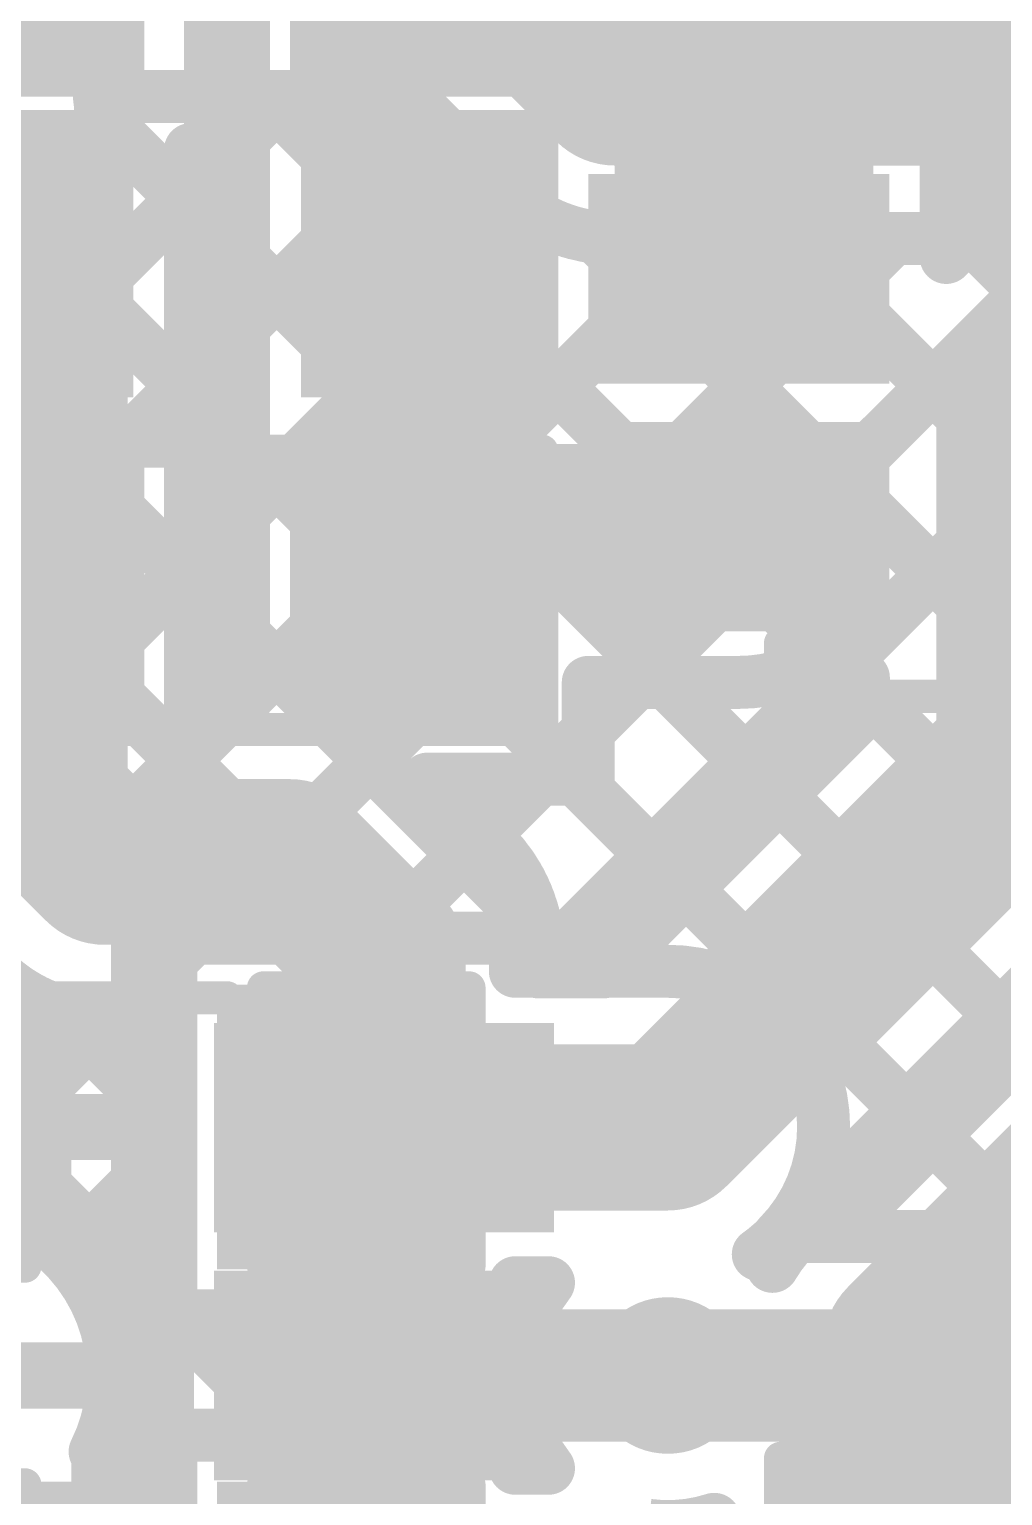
# Model space of a CAD drawing. Header units: millimetres. Extents: x 2.49 to 5.65, y 1.36 to 4.13.
# Drawn here: x 3.2437 to 3.3905, y 1.6004 to 1.8217 of the extents above; entities that cross this region are included whole.
import ezdxf

# ---------------------------------------------------------------- set-up
doc = ezdxf.new("R2010")
doc.units = ezdxf.units.MM
doc.header["$MEASUREMENT"] = 0
for name, color, linetype in [('BottomLayer', 5, 'Continuous'), ('BottomOverlay', 54, 'Continuous'), ('BottomPaste', 16, 'Continuous'), ('BottomSolder', 6, 'Continuous'), ('MultiLayer', 9, 'Continuous'), ('TopLayer', 1, 'Continuous'), ('TopOverlay', 2, 'Continuous'), ('TopPaste', 8, 'Continuous'), ('TopSolder', 216, 'Continuous'), ('ViaHoleLayer', 16, 'Continuous')]:
    doc.layers.add(name, color=color, linetype=linetype)

# ---------------------------------------------------------------- blocks, each defined once
blk = doc.blocks.new('R__0603_6')
at = {"layer": 'TopLayer'}
for points in [[(-0.045, 0.0175), (-0.045, -0.0175), (-0.015, 0.0175), (-0.015, -0.0175)], [(0.015, 0.0175), (0.015, -0.0175), (0.045, 0.0175), (0.045, -0.0175)]]:
    blk.add_solid(points, dxfattribs=at)
at = {"layer": 'TopOverlay', "const_width": 0.005}
for points in [[(-0.049, 0.021), (0.049, 0.021)], [(-0.049, -0.021), (-0.049, 0.021)], [(0.049, -0.021), (0.049, 0.021)], [(-0.049, -0.021), (0.049, -0.021)]]:
    blk.add_lwpolyline(points, dxfattribs=at)
at = {"layer": 'TopOverlay', "const_width": 0.0025}
for points in [[(-0.05025, 0.021, 1), (-0.04775, 0.021, 1)], [(-0.05025, 0.021, 1), (-0.04775, 0.021, 1)], [(0.04775, 0.021, 1), (0.05025, 0.021, 1)], [(0.04775, 0.021, 1), (0.05025, 0.021, 1)], [(-0.05025, -0.021, 1), (-0.04775, -0.021, 1)], [(-0.05025, -0.021, 1), (-0.04775, -0.021, 1)], [(0.04775, -0.021, 1), (0.05025, -0.021, 1)], [(0.04775, -0.021, 1), (0.05025, -0.021, 1)]]:
    blk.add_lwpolyline(points, format="xyb", close=True, dxfattribs=at)
at = {"layer": 'TopPaste'}
for points in [[(-0.045, 0.0175), (-0.045, -0.0175), (-0.015, 0.0175), (-0.015, -0.0175)], [(0.015, 0.0175), (0.015, -0.0175), (0.045, 0.0175), (0.045, -0.0175)]]:
    blk.add_solid(points, dxfattribs=at)
at = {"layer": 'TopSolder'}
for points in [[(-0.049, 0.0215), (-0.049, -0.0215), (-0.011, 0.0215), (-0.011, -0.0215)], [(0.011, 0.0215), (0.011, -0.0215), (0.049, 0.0215), (0.049, -0.0215)]]:
    blk.add_solid(points, dxfattribs=at)
blk = doc.blocks.new('NTGD1100LT1G_8')
at = {"layer": 'TopLayer'}
for points in [[(-0.06299, 0.02559), (-0.02559, 0.02559), (-0.06299, 0.04921), (-0.02559, 0.04921)], [(0.02559, 0.02559), (0.06299, 0.02559), (0.02559, 0.04921), (0.06299, 0.04921)], [(-0.06299, -0.01181), (-0.02559, -0.01181), (-0.06299, 0.01181), (-0.02559, 0.01181)], [(0.02559, -0.01181), (0.06299, -0.01181), (0.02559, 0.01181), (0.06299, 0.01181)], [(-0.06299, -0.04921), (-0.02559, -0.04921), (-0.06299, -0.02559), (-0.02559, -0.02559)], [(0.02559, -0.04921), (0.06299, -0.04921), (0.02559, -0.02559), (0.06299, -0.02559)]]:
    blk.add_solid(points, dxfattribs=at)
at = {"layer": 'TopOverlay'}
for points, const_width in [([(-0.045, 0.06, 1), (-0.051, 0.06, 1)], 0.005), ([(-0.03925, 0.063, 1), (-0.03675, 0.063, 1)], 0.0025), ([(-0.03925, 0.063, 1), (-0.03675, 0.063, 1)], 0.0025), ([(0.03675, 0.063, 1), (0.03925, 0.063, 1)], 0.0025), ([(0.03675, 0.063, 1), (0.03925, 0.063, 1)], 0.0025), ([(-0.05225, 0.06, 1), (-0.04975, 0.06, 1)], 0.0025), ([(-0.04625, 0.06, 1), (-0.04375, 0.06, 1)], 0.0025), ([(-0.03925, 0.055, 1), (-0.03675, 0.055, 1)], 0.0025), ([(0.03675, 0.055, 1), (0.03925, 0.055, 1)], 0.0025), ([(-0.03925, -0.055, 1), (-0.03675, -0.055, 1)], 0.0025), ([(0.03675, -0.055, 1), (0.03925, -0.055, 1)], 0.0025), ([(-0.03925, -0.063, 1), (-0.03675, -0.063, 1)], 0.0025), ([(-0.03925, -0.063, 1), (-0.03675, -0.063, 1)], 0.0025), ([(0.03675, -0.063, 1), (0.03925, -0.063, 1)], 0.0025), ([(0.03675, -0.063, 1), (0.03925, -0.063, 1)], 0.0025)]:
    blk.add_lwpolyline(points, format="xyb", close=True, dxfattribs=dict(at, const_width=const_width))
at = {"layer": 'TopOverlay', "const_width": 0.005}
for points in [[(-0.038, 0.063), (-0.038, 0.055)], [(0.038, 0.063), (-0.038, 0.063)], [(0.038, 0.063), (0.038, 0.055)], [(-0.038, -0.055), (-0.038, -0.063)], [(0.038, -0.055), (0.038, -0.063)], [(0.038, -0.063), (-0.038, -0.063)]]:
    blk.add_lwpolyline(points, dxfattribs=at)
at = {"layer": 'TopPaste'}
for points in [[(-0.06299, 0.02559), (-0.02559, 0.02559), (-0.06299, 0.04921), (-0.02559, 0.04921)], [(0.02559, 0.02559), (0.06299, 0.02559), (0.02559, 0.04921), (0.06299, 0.04921)], [(-0.06299, -0.01181), (-0.02559, -0.01181), (-0.06299, 0.01181), (-0.02559, 0.01181)], [(0.02559, -0.01181), (0.06299, -0.01181), (0.02559, 0.01181), (0.06299, 0.01181)], [(-0.06299, -0.04921), (-0.02559, -0.04921), (-0.06299, -0.02559), (-0.02559, -0.02559)], [(0.02559, -0.04921), (0.06299, -0.04921), (0.02559, -0.02559), (0.06299, -0.02559)]]:
    blk.add_solid(points, dxfattribs=at)
at = {"layer": 'TopSolder'}
for points in [[(-0.06699, 0.02159), (-0.02159, 0.02159), (-0.06699, 0.05321), (-0.02159, 0.05321)], [(0.02159, 0.02159), (0.06699, 0.02159), (0.02159, 0.05321), (0.06699, 0.05321)], [(-0.06699, -0.01581), (-0.02159, -0.01581), (-0.06699, 0.01581), (-0.02159, 0.01581)], [(0.02159, -0.01581), (0.06699, -0.01581), (0.02159, 0.01581), (0.06699, 0.01581)], [(-0.06699, -0.05321), (-0.02159, -0.05321), (-0.06699, -0.02159), (-0.02159, -0.02159)], [(0.02159, -0.05321), (0.06699, -0.05321), (0.02159, -0.02159), (0.06699, -0.02159)]]:
    blk.add_solid(points, dxfattribs=at)
blk = doc.blocks.new('INA181A3IDBVR_11')
at = {"layer": 'TopLayer'}
for points in [[(-0.07283, 0.02559), (-0.02953, 0.02559), (-0.07283, 0.04921), (-0.02953, 0.04921)], [(0.02953, 0.02559), (0.07283, 0.02559), (0.02953, 0.04921), (0.07283, 0.04921)], [(-0.07283, -0.01181), (-0.02953, -0.01181), (-0.07283, 0.01181), (-0.02953, 0.01181)], [(0.02953, -0.01181), (0.07283, -0.01181), (0.02953, 0.01181), (0.07283, 0.01181)], [(-0.07283, -0.04921), (-0.02953, -0.04921), (-0.07283, -0.02559), (-0.02953, -0.02559)], [(0.02953, -0.04921), (0.07283, -0.04921), (0.02953, -0.02559), (0.07283, -0.02559)]]:
    blk.add_solid(points, dxfattribs=at)
at = {"layer": 'TopOverlay'}
for points, const_width in [([(-0.064, 0.056, 1), (-0.07, 0.056, 1)], 0.005), ([(-0.07125, 0.056, 1), (-0.06875, 0.056, 1)], 0.0025), ([(-0.06525, 0.056, 1), (-0.06275, 0.056, 1)], 0.0025), ([(-0.03015, 0.05701, 1), (-0.02765, 0.05701, 1)], 0.0025), ([(0.02624, 0.057, 1), (0.02874, 0.057, 1)], 0.0025), ([(-0.02945, -0.057, 1), (-0.02695, -0.057, 1)], 0.0025), ([(0.02695, -0.057, 1), (0.02945, -0.057, 1)], 0.0025)]:
    blk.add_lwpolyline(points, format="xyb", close=True, dxfattribs=dict(at, const_width=const_width))
at = {"layer": 'TopOverlay', "const_width": 0.005}
for points in [[(-0.0289, 0.05701), (0.02749, 0.057)], [(-0.0282, -0.057), (0.0282, -0.057)]]:
    blk.add_lwpolyline(points, dxfattribs=at)
at = {"layer": 'TopPaste'}
for points in [[(-0.07283, 0.02559), (-0.02953, 0.02559), (-0.07283, 0.04921), (-0.02953, 0.04921)], [(0.02953, 0.02559), (0.07283, 0.02559), (0.02953, 0.04921), (0.07283, 0.04921)], [(-0.07283, -0.01181), (-0.02953, -0.01181), (-0.07283, 0.01181), (-0.02953, 0.01181)], [(0.02953, -0.01181), (0.07283, -0.01181), (0.02953, 0.01181), (0.07283, 0.01181)], [(-0.07283, -0.04921), (-0.02953, -0.04921), (-0.07283, -0.02559), (-0.02953, -0.02559)], [(0.02953, -0.04921), (0.07283, -0.04921), (0.02953, -0.02559), (0.07283, -0.02559)]]:
    blk.add_solid(points, dxfattribs=at)
at = {"layer": 'TopSolder'}
for points in [[(-0.07683, 0.02159), (-0.02553, 0.02159), (-0.07683, 0.05321), (-0.02553, 0.05321)], [(0.02553, 0.02159), (0.07683, 0.02159), (0.02553, 0.05321), (0.07683, 0.05321)], [(-0.07683, -0.01581), (-0.02553, -0.01581), (-0.07683, 0.01581), (-0.02553, 0.01581)], [(0.02553, -0.01581), (0.07683, -0.01581), (0.02553, 0.01581), (0.07683, 0.01581)], [(-0.07683, -0.05321), (-0.02553, -0.05321), (-0.07683, -0.02159), (-0.02553, -0.02159)], [(0.02553, -0.05321), (0.07683, -0.05321), (0.02553, -0.02159), (0.07683, -0.02159)]]:
    blk.add_solid(points, dxfattribs=at)
blk = doc.blocks.new('R__0603_35')
at = {"layer": 'TopLayer'}
for points in [[(-0.045, 0.0175), (-0.045, -0.0175), (-0.015, 0.0175), (-0.015, -0.0175)], [(0.015, 0.0175), (0.015, -0.0175), (0.045, 0.0175), (0.045, -0.0175)]]:
    blk.add_solid(points, dxfattribs=at)
at = {"layer": 'TopOverlay', "const_width": 0.005}
for points in [[(0.049, 0.021), (-0.049, 0.021)], [(-0.049, 0.021), (-0.049, -0.021)], [(0.049, 0.021), (0.049, -0.021)], [(0.049, -0.021), (-0.049, -0.021)]]:
    blk.add_lwpolyline(points, dxfattribs=at)
at = {"layer": 'TopOverlay', "const_width": 0.0025}
for points in [[(-0.05025, 0.021, 1), (-0.04775, 0.021, 1)], [(-0.05025, 0.021, 1), (-0.04775, 0.021, 1)], [(0.04775, 0.021, 1), (0.05025, 0.021, 1)], [(0.04775, 0.021, 1), (0.05025, 0.021, 1)], [(-0.05025, -0.021, 1), (-0.04775, -0.021, 1)], [(-0.05025, -0.021, 1), (-0.04775, -0.021, 1)], [(0.04775, -0.021, 1), (0.05025, -0.021, 1)], [(0.04775, -0.021, 1), (0.05025, -0.021, 1)]]:
    blk.add_lwpolyline(points, format="xyb", close=True, dxfattribs=at)
at = {"layer": 'TopPaste'}
for points in [[(-0.045, 0.0175), (-0.045, -0.0175), (-0.015, 0.0175), (-0.015, -0.0175)], [(0.015, 0.0175), (0.015, -0.0175), (0.045, 0.0175), (0.045, -0.0175)]]:
    blk.add_solid(points, dxfattribs=at)
at = {"layer": 'TopSolder'}
for points in [[(-0.049, 0.0215), (-0.049, -0.0215), (-0.011, 0.0215), (-0.011, -0.0215)], [(0.011, 0.0215), (0.011, -0.0215), (0.049, 0.0215), (0.049, -0.0215)]]:
    blk.add_solid(points, dxfattribs=at)
blk = doc.blocks.new('C__0603_B_78')
at = {"layer": 'BottomLayer'}
for points in [[(-0.015, -0.0175), (-0.015, 0.0175), (-0.045, -0.0175), (-0.045, 0.0175)], [(0.045, -0.0175), (0.045, 0.0175), (0.015, -0.0175), (0.015, 0.0175)]]:
    blk.add_solid(points, dxfattribs=at)
at = {"layer": 'BottomOverlay', "const_width": 0.005}
for points in [[(-0.018, 0.021), (-0.049, 0.021)], [(-0.049, 0.021), (-0.049, -0.021)], [(0.049, 0.021), (0.018, 0.021)], [(0.049, 0.021), (0.049, -0.021)], [(-0.018, -0.021), (-0.049, -0.021)], [(0.049, -0.021), (0.018, -0.021)]]:
    blk.add_lwpolyline(points, dxfattribs=at)
at = {"layer": 'BottomOverlay', "const_width": 0.0025}
for points in [[(-0.05025, 0.021, 1), (-0.04775, 0.021, 1)], [(-0.05025, 0.021, 1), (-0.04775, 0.021, 1)], [(-0.01925, 0.021, 1), (-0.01675, 0.021, 1)], [(0.01675, 0.021, 1), (0.01925, 0.021, 1)], [(0.04775, 0.021, 1), (0.05025, 0.021, 1)], [(0.04775, 0.021, 1), (0.05025, 0.021, 1)], [(-0.05025, -0.021, 1), (-0.04775, -0.021, 1)], [(-0.05025, -0.021, 1), (-0.04775, -0.021, 1)], [(-0.01925, -0.021, 1), (-0.01675, -0.021, 1)], [(0.01675, -0.021, 1), (0.01925, -0.021, 1)], [(0.04775, -0.021, 1), (0.05025, -0.021, 1)], [(0.04775, -0.021, 1), (0.05025, -0.021, 1)]]:
    blk.add_lwpolyline(points, format="xyb", close=True, dxfattribs=at)
at = {"layer": 'BottomPaste'}
for points in [[(-0.015, -0.0175), (-0.015, 0.0175), (-0.045, -0.0175), (-0.045, 0.0175)], [(0.045, -0.0175), (0.045, 0.0175), (0.015, -0.0175), (0.015, 0.0175)]]:
    blk.add_solid(points, dxfattribs=at)
at = {"layer": 'BottomSolder'}
for points in [[(-0.011, -0.0215), (-0.011, 0.0215), (-0.049, -0.0215), (-0.049, 0.0215)], [(0.049, -0.0215), (0.049, 0.0215), (0.011, -0.0215), (0.011, 0.0215)]]:
    blk.add_solid(points, dxfattribs=at)
blk = doc.blocks.new('C__0603_80')
at = {"layer": 'TopLayer'}
for points in [[(-0.045, 0.0175), (-0.045, -0.0175), (-0.015, 0.0175), (-0.015, -0.0175)], [(0.015, 0.0175), (0.015, -0.0175), (0.045, 0.0175), (0.045, -0.0175)]]:
    blk.add_solid(points, dxfattribs=at)
at = {"layer": 'TopOverlay', "const_width": 0.005}
for points in [[(-0.049, -0.021), (-0.049, 0.021)], [(-0.049, 0.021), (-0.018, 0.021)], [(0.018, 0.021), (0.049, 0.021)], [(0.049, -0.021), (0.049, 0.021)], [(-0.049, -0.021), (-0.018, -0.021)], [(0.018, -0.021), (0.049, -0.021)]]:
    blk.add_lwpolyline(points, dxfattribs=at)
at = {"layer": 'TopOverlay', "const_width": 0.0025}
for points in [[(-0.05025, 0.021, 1), (-0.04775, 0.021, 1)], [(-0.05025, 0.021, 1), (-0.04775, 0.021, 1)], [(-0.01925, 0.021, 1), (-0.01675, 0.021, 1)], [(0.01675, 0.021, 1), (0.01925, 0.021, 1)], [(0.04775, 0.021, 1), (0.05025, 0.021, 1)], [(0.04775, 0.021, 1), (0.05025, 0.021, 1)], [(-0.05025, -0.021, 1), (-0.04775, -0.021, 1)], [(-0.05025, -0.021, 1), (-0.04775, -0.021, 1)], [(-0.01925, -0.021, 1), (-0.01675, -0.021, 1)], [(0.01675, -0.021, 1), (0.01925, -0.021, 1)], [(0.04775, -0.021, 1), (0.05025, -0.021, 1)], [(0.04775, -0.021, 1), (0.05025, -0.021, 1)]]:
    blk.add_lwpolyline(points, format="xyb", close=True, dxfattribs=at)
at = {"layer": 'TopPaste'}
for points in [[(-0.045, 0.0175), (-0.045, -0.0175), (-0.015, 0.0175), (-0.015, -0.0175)], [(0.015, 0.0175), (0.015, -0.0175), (0.045, 0.0175), (0.045, -0.0175)]]:
    blk.add_solid(points, dxfattribs=at)
at = {"layer": 'TopSolder'}
for points in [[(-0.04736, 0.01986), (-0.04736, -0.01986), (-0.01264, 0.01986), (-0.01264, -0.01986)], [(0.01264, 0.01986), (0.01264, -0.01986), (0.04736, 0.01986), (0.04736, -0.01986)]]:
    blk.add_solid(points, dxfattribs=at)
blk = doc.blocks.new('C__0603_91')
at = {"layer": 'TopLayer'}
for points in [[(-0.045, 0.0175), (-0.045, -0.0175), (-0.015, 0.0175), (-0.015, -0.0175)], [(0.015, 0.0175), (0.015, -0.0175), (0.045, 0.0175), (0.045, -0.0175)]]:
    blk.add_solid(points, dxfattribs=at)
at = {"layer": 'TopOverlay', "const_width": 0.005}
for points in [[(-0.049, 0.021), (-0.049, -0.021)], [(-0.018, 0.021), (-0.049, 0.021)], [(0.049, 0.021), (0.018, 0.021)], [(0.049, 0.021), (0.049, -0.021)], [(-0.018, -0.021), (-0.049, -0.021)], [(0.049, -0.021), (0.018, -0.021)]]:
    blk.add_lwpolyline(points, dxfattribs=at)
at = {"layer": 'TopOverlay', "const_width": 0.0025}
for points in [[(-0.05025, 0.021, 1), (-0.04775, 0.021, 1)], [(-0.05025, 0.021, 1), (-0.04775, 0.021, 1)], [(-0.01925, 0.021, 1), (-0.01675, 0.021, 1)], [(0.01675, 0.021, 1), (0.01925, 0.021, 1)], [(0.04775, 0.021, 1), (0.05025, 0.021, 1)], [(0.04775, 0.021, 1), (0.05025, 0.021, 1)], [(-0.05025, -0.021, 1), (-0.04775, -0.021, 1)], [(-0.05025, -0.021, 1), (-0.04775, -0.021, 1)], [(-0.01925, -0.021, 1), (-0.01675, -0.021, 1)], [(0.01675, -0.021, 1), (0.01925, -0.021, 1)], [(0.04775, -0.021, 1), (0.05025, -0.021, 1)], [(0.04775, -0.021, 1), (0.05025, -0.021, 1)]]:
    blk.add_lwpolyline(points, format="xyb", close=True, dxfattribs=at)
at = {"layer": 'TopPaste'}
for points in [[(-0.045, 0.0175), (-0.045, -0.0175), (-0.015, 0.0175), (-0.015, -0.0175)], [(0.015, 0.0175), (0.015, -0.0175), (0.045, 0.0175), (0.045, -0.0175)]]:
    blk.add_solid(points, dxfattribs=at)
at = {"layer": 'TopSolder'}
for points in [[(-0.049, 0.0215), (-0.049, -0.0215), (-0.011, 0.0215), (-0.011, -0.0215)], [(0.011, 0.0215), (0.011, -0.0215), (0.049, 0.0215), (0.049, -0.0215)]]:
    blk.add_solid(points, dxfattribs=at)
blk = doc.blocks.new('C__0603_B_93')
at = {"layer": 'BottomLayer'}
for points in [[(-0.015, -0.0175), (-0.015, 0.0175), (-0.045, -0.0175), (-0.045, 0.0175)], [(0.045, -0.0175), (0.045, 0.0175), (0.015, -0.0175), (0.015, 0.0175)]]:
    blk.add_solid(points, dxfattribs=at)
at = {"layer": 'BottomOverlay', "const_width": 0.005}
for points in [[(-0.018, 0.021), (-0.049, 0.021)], [(-0.049, 0.021), (-0.049, -0.021)], [(0.049, 0.021), (0.018, 0.021)], [(0.049, 0.021), (0.049, -0.021)], [(-0.018, -0.021), (-0.049, -0.021)], [(0.049, -0.021), (0.018, -0.021)]]:
    blk.add_lwpolyline(points, dxfattribs=at)
at = {"layer": 'BottomOverlay', "const_width": 0.0025}
for points in [[(-0.05025, 0.021, 1), (-0.04775, 0.021, 1)], [(-0.05025, 0.021, 1), (-0.04775, 0.021, 1)], [(-0.01925, 0.021, 1), (-0.01675, 0.021, 1)], [(0.01675, 0.021, 1), (0.01925, 0.021, 1)], [(0.04775, 0.021, 1), (0.05025, 0.021, 1)], [(0.04775, 0.021, 1), (0.05025, 0.021, 1)], [(-0.05025, -0.021, 1), (-0.04775, -0.021, 1)], [(-0.05025, -0.021, 1), (-0.04775, -0.021, 1)], [(-0.01925, -0.021, 1), (-0.01675, -0.021, 1)], [(0.01675, -0.021, 1), (0.01925, -0.021, 1)], [(0.04775, -0.021, 1), (0.05025, -0.021, 1)], [(0.04775, -0.021, 1), (0.05025, -0.021, 1)]]:
    blk.add_lwpolyline(points, format="xyb", close=True, dxfattribs=at)
at = {"layer": 'BottomPaste'}
for points in [[(-0.015, -0.0175), (-0.015, 0.0175), (-0.045, -0.0175), (-0.045, 0.0175)], [(0.045, -0.0175), (0.045, 0.0175), (0.015, -0.0175), (0.015, 0.0175)]]:
    blk.add_solid(points, dxfattribs=at)
at = {"layer": 'BottomSolder'}
for points in [[(-0.011, -0.0215), (-0.011, 0.0215), (-0.049, -0.0215), (-0.049, 0.0215)], [(0.049, -0.0215), (0.049, 0.0215), (0.011, -0.0215), (0.011, 0.0215)]]:
    blk.add_solid(points, dxfattribs=at)

msp = doc.modelspace()

# ---------------------------------------------------------------- linework, layer by layer
at = {"layer": 'BottomLayer'}
for points, const_width in [([(3.3106, 1.835), (3.332, 1.8136)], 0.025), ([(3.332, 1.8136), (3.44029, 1.8136)], 0.025), ([(3.25424, 1.8115), (3.30086, 1.8115)], 0.008), ([(3.2545, 1.78372), (3.28228, 1.8115)], 0.008), ([(3.27967, 1.8115), (3.42711, 1.66406)], 0.008), ([(3.30086, 1.8115), (3.31537, 1.797)], 0.008), ([(3.2545, 1.80839), (3.41297, 1.64992)], 0.008), ([(3.2545, 1.6875), (3.2545, 1.808)], 0.008), ([(3.2545, 1.75543), (3.30572, 1.80665)], 0.008), ([(3.2545, 1.72715), (3.32047, 1.79312)], 0.008), ([(3.2545, 1.69886), (3.34573, 1.7901)], 0.008), ([(3.26842, 1.6845), (3.37402, 1.7901)], 0.008), ([(3.2967, 1.6845), (3.4023, 1.7901)], 0.008), ([(3.32919, 1.79027), (3.44125, 1.6782)], 0.008), ([(3.332, 1.7901), (3.40879, 1.7901)], 0.008), ([(3.35764, 1.7901), (3.41179, 1.73595)], 0.008), ([(3.38592, 1.7901), (3.41179, 1.76423)], 0.008), ([(3.2545, 1.7801), (3.3951, 1.6395)], 0.008), ([(3.31999, 1.6795), (3.41179, 1.7713)], 0.008), ([(3.2545, 1.75182), (3.32682, 1.6795)], 0.008), ([(3.34716, 1.67838), (3.41179, 1.74302)], 0.008), ([(3.36181, 1.66475), (3.42466, 1.7276)], 0.008), ([(3.36484, 1.6395), (3.45294, 1.7276)], 0.008), ([(3.2545, 1.72353), (3.29353, 1.6845)], 0.008), ([(3.39313, 1.6395), (3.4747, 1.72108)], 0.008), ([(3.2545, 1.69525), (3.26525, 1.6845)], 0.008), ([(3.2545, 1.6875), (3.26, 1.6875)], 0.008), ([(3.26, 1.6245), (3.26, 1.6875)], 0.008), ([(3.265, 1.6845), (3.317, 1.6845)], 0.008), ([(3.265, 1.68108), (3.26842, 1.6845)], 0.008), ([(3.265, 1.6275), (3.265, 1.6845)], 0.008), ([(3.317, 1.6795), (3.317, 1.6845)], 0.008), ([(3.26, 1.67608), (3.265, 1.68108)], 0.008), ([(3.317, 1.6795), (3.34, 1.6795)], 0.008), ([(3.291, 1.656), (3.34, 1.656)], 0.025), ([(3.26, 1.66146), (3.265, 1.65646)], 0.008), ([(3.231, 1.656), (3.256, 1.656)], 0.01), ([(3.26, 1.6478), (3.265, 1.6528)], 0.008), ([(3.36095, 1.64536), (3.36682, 1.6395)], 0.008), ([(3.35674, 1.6395), (3.40255, 1.6395)], 0.008), ([(3.26, 1.63318), (3.265, 1.62818)], 0.008), ([(3.317, 1.6325), (3.32199, 1.6325)], 0.008), ([(3.317, 1.6275), (3.317, 1.6325)], 0.008), ([(3.31725, 1.6325), (3.3201, 1.62965)], 0.008), ([(3.25615, 1.61566), (3.26799, 1.6275)], 0.008), ([(3.265, 1.6275), (3.317, 1.6275)], 0.008), ([(3.26568, 1.6275), (3.28368, 1.6095)], 0.008), ([(3.27827, 1.6095), (3.29627, 1.6275)], 0.008), ([(3.29396, 1.6275), (3.31196, 1.6095)], 0.008), ([(3.2556, 1.6245), (3.26, 1.6245)], 0.008), ([(3.34, 1.6185), (3.41125, 1.6185)], 0.02), ([(3.2305, 1.6185), (3.25231, 1.6185)], 0.01), ([(3.30656, 1.6095), (3.31725, 1.6202)], 0.008), ([(3.2556, 1.6125), (3.26, 1.6125)], 0.008), ([(3.26, 1.5495), (3.26, 1.6125)], 0.008), ([(3.265, 1.6095), (3.317, 1.6095)], 0.008), ([(3.265, 1.5525), (3.265, 1.6095)], 0.008), ([(3.317, 1.6045), (3.317, 1.6095)], 0.008), ([(3.26, 1.6049), (3.265, 1.5999)], 0.008), ([(3.317, 1.6045), (3.32199, 1.6045)], 0.008)]:
    msp.add_lwpolyline(points, dxfattribs=dict(at, const_width=const_width))
for points, const_width in [([(3.32575, 1.8136, 1), (3.33825, 1.8136, 1)], 0.0125), ([(3.32575, 1.8136, 1), (3.33825, 1.8136, 1)], 0.0125), ([(3.25224, 1.8115, 1), (3.25624, 1.8115, 1)], 0.004), ([(3.25224, 1.8115, 1), (3.25624, 1.8115, 1)], 0.004), ([(3.25224, 1.8115, 1), (3.25624, 1.8115, 1)], 0.004), ([(3.27767, 1.8115, 1), (3.28167, 1.8115, 1)], 0.004), ([(3.28028, 1.8115, 1), (3.28428, 1.8115, 1)], 0.004), ([(3.29886, 1.8115, 1), (3.30286, 1.8115, 1)], 0.004), ([(3.29886, 1.8115, 1), (3.30286, 1.8115, 1)], 0.004), ([(3.2525, 1.80839, 1), (3.2565, 1.80839, 1)], 0.004), ([(3.2525, 1.808, 1), (3.2565, 1.808, 1)], 0.004), ([(3.2525, 1.808, 1), (3.2565, 1.808, 1)], 0.004), ([(3.2525, 1.808, 1), (3.2565, 1.808, 1)], 0.004), ([(3.30372, 1.80665, 1), (3.30772, 1.80665, 1)], 0.004), ([(3.31337, 1.797, 1), (3.31737, 1.797, 1)], 0.004), ([(3.31337, 1.797, 1), (3.31737, 1.797, 1)], 0.004), ([(3.31338, 1.79698, 1), (3.31738, 1.79698, 1)], 0.004), ([(3.31847, 1.79312, 1), (3.32247, 1.79312, 1)], 0.004), ([(3.32719, 1.79027, 1), (3.33119, 1.79027, 1)], 0.004), ([(3.33, 1.7901, 1), (3.334, 1.7901, 1)], 0.004), ([(3.33, 1.7901, 1), (3.334, 1.7901, 1)], 0.004), ([(3.33, 1.7901, 1), (3.334, 1.7901, 1)], 0.004), ([(3.34373, 1.7901, 1), (3.34773, 1.7901, 1)], 0.004), ([(3.35564, 1.7901, 1), (3.35964, 1.7901, 1)], 0.004), ([(3.37202, 1.7901, 1), (3.37602, 1.7901, 1)], 0.004), ([(3.38392, 1.7901, 1), (3.38792, 1.7901, 1)], 0.004), ([(3.2525, 1.78372, 1), (3.2565, 1.78372, 1)], 0.004), ([(3.2525, 1.7801, 1), (3.2565, 1.7801, 1)], 0.004), ([(3.2525, 1.75543, 1), (3.2565, 1.75543, 1)], 0.004), ([(3.2525, 1.75182, 1), (3.2565, 1.75182, 1)], 0.004), ([(3.2525, 1.72715, 1), (3.2565, 1.72715, 1)], 0.004), ([(3.2525, 1.72353, 1), (3.2565, 1.72353, 1)], 0.004), ([(3.2525, 1.69886, 1), (3.2565, 1.69886, 1)], 0.004), ([(3.2525, 1.69525, 1), (3.2565, 1.69525, 1)], 0.004), ([(3.2525, 1.6875, 1), (3.2565, 1.6875, 1)], 0.004), ([(3.2525, 1.6875, 1), (3.2565, 1.6875, 1)], 0.004), ([(3.258, 1.6875, 1), (3.262, 1.6875, 1)], 0.004), ([(3.258, 1.6875, 1), (3.262, 1.6875, 1)], 0.004), ([(3.263, 1.6845, 1), (3.267, 1.6845, 1)], 0.004), ([(3.263, 1.6845, 1), (3.267, 1.6845, 1)], 0.004), ([(3.26325, 1.6845, 1), (3.26725, 1.6845, 1)], 0.004), ([(3.26642, 1.6845, 1), (3.27042, 1.6845, 1)], 0.004), ([(3.26642, 1.6845, 1), (3.27042, 1.6845, 1)], 0.004), ([(3.29153, 1.6845, 1), (3.29553, 1.6845, 1)], 0.004), ([(3.2947, 1.6845, 1), (3.2987, 1.6845, 1)], 0.004), ([(3.315, 1.6845, 1), (3.319, 1.6845, 1)], 0.004), ([(3.315, 1.6845, 1), (3.319, 1.6845, 1)], 0.004), ([(3.263, 1.68108, 1), (3.267, 1.68108, 1)], 0.004), ([(3.263, 1.68108, 1), (3.267, 1.68108, 1)], 0.004), ([(3.315, 1.6795, 1), (3.319, 1.6795, 1)], 0.004), ([(3.315, 1.6795, 1), (3.319, 1.6795, 1)], 0.004), ([(3.31799, 1.6795, 1), (3.32199, 1.6795, 1)], 0.004), ([(3.32482, 1.6795, 1), (3.32882, 1.6795, 1)], 0.004), ([(3.338, 1.6795, 1), (3.342, 1.6795, 1)], 0.004), ([(3.338, 1.6795, 1), (3.342, 1.6795, 1)], 0.004), ([(3.34516, 1.67838, 1), (3.34916, 1.67838, 1)], 0.004), ([(3.258, 1.67608, 1), (3.262, 1.67608, 1)], 0.004), ([(3.35981, 1.66475, 1), (3.36381, 1.66475, 1)], 0.004), ([(3.28475, 1.656, 1), (3.29725, 1.656, 1)], 0.0125), ([(3.33375, 1.656, 1), (3.34625, 1.656, 1)], 0.0125), ([(3.33409, 1.656, 1), (3.34591, 1.656, 1)], 0.01181), ([(3.258, 1.66146, 1), (3.262, 1.66146, 1)], 0.004), ([(3.2535, 1.656, 1), (3.2585, 1.656, 1)], 0.005), ([(3.263, 1.65646, 1), (3.267, 1.65646, 1)], 0.004), ([(3.3615, 1.656, 1), (3.3655, 1.656, 1)], 0.004), ([(3.3615, 1.656, 1), (3.3655, 1.656, 1)], 0.004), ([(3.263, 1.6528, 1), (3.267, 1.6528, 1)], 0.004), ([(3.258, 1.6478, 1), (3.262, 1.6478, 1)], 0.004), ([(3.35895, 1.64536, 1), (3.36295, 1.64536, 1)], 0.004), ([(3.35473, 1.6395, 1), (3.35873, 1.6395, 1)], 0.004), ([(3.35473, 1.6395, 1), (3.35873, 1.6395, 1)], 0.004), ([(3.36284, 1.6395, 1), (3.36684, 1.6395, 1)], 0.004), ([(3.36482, 1.6395, 1), (3.36882, 1.6395, 1)], 0.004), ([(3.39113, 1.6395, 1), (3.39513, 1.6395, 1)], 0.004), ([(3.258, 1.63318, 1), (3.262, 1.63318, 1)], 0.004), ([(3.315, 1.6325, 1), (3.319, 1.6325, 1)], 0.004), ([(3.315, 1.6325, 1), (3.319, 1.6325, 1)], 0.004), ([(3.31525, 1.6325, 1), (3.31925, 1.6325, 1)], 0.004), ([(3.31999, 1.6325, 1), (3.32399, 1.6325, 1)], 0.004), ([(3.31999, 1.6325, 1), (3.32399, 1.6325, 1)], 0.004), ([(3.3181, 1.62965, 1), (3.3221, 1.62965, 1)], 0.004), ([(3.263, 1.62818, 1), (3.267, 1.62818, 1)], 0.004), ([(3.263, 1.6275, 1), (3.267, 1.6275, 1)], 0.004), ([(3.263, 1.6275, 1), (3.267, 1.6275, 1)], 0.004), ([(3.26368, 1.6275, 1), (3.26768, 1.6275, 1)], 0.004), ([(3.26599, 1.6275, 1), (3.26999, 1.6275, 1)], 0.004), ([(3.29196, 1.6275, 1), (3.29596, 1.6275, 1)], 0.004), ([(3.29427, 1.6275, 1), (3.29827, 1.6275, 1)], 0.004), ([(3.315, 1.6275, 1), (3.319, 1.6275, 1)], 0.004), ([(3.315, 1.6275, 1), (3.319, 1.6275, 1)], 0.004), ([(3.33409, 1.6185, 1), (3.34591, 1.6185, 1)], 0.01181), ([(3.2536, 1.6245, 1), (3.2576, 1.6245, 1)], 0.004), ([(3.2536, 1.6245, 1), (3.2576, 1.6245, 1)], 0.004), ([(3.258, 1.6245, 1), (3.262, 1.6245, 1)], 0.004), ([(3.258, 1.6245, 1), (3.262, 1.6245, 1)], 0.004), ([(3.335, 1.6185, 1), (3.345, 1.6185, 1)], 0.01), ([(3.24981, 1.6185, 1), (3.25481, 1.6185, 1)], 0.005), ([(3.25431, 1.6185, 1), (3.25831, 1.6185, 1)], 0.004), ([(3.25431, 1.6185, 1), (3.25831, 1.6185, 1)], 0.004), ([(3.31525, 1.6202, 1), (3.31925, 1.6202, 1)], 0.004), ([(3.25415, 1.61566, 1), (3.25815, 1.61566, 1)], 0.004), ([(3.2536, 1.6125, 1), (3.2576, 1.6125, 1)], 0.004), ([(3.2536, 1.6125, 1), (3.2576, 1.6125, 1)], 0.004), ([(3.258, 1.6125, 1), (3.262, 1.6125, 1)], 0.004), ([(3.258, 1.6125, 1), (3.262, 1.6125, 1)], 0.004), ([(3.263, 1.6095, 1), (3.267, 1.6095, 1)], 0.004), ([(3.263, 1.6095, 1), (3.267, 1.6095, 1)], 0.004), ([(3.27627, 1.6095, 1), (3.28027, 1.6095, 1)], 0.004), ([(3.28168, 1.6095, 1), (3.28568, 1.6095, 1)], 0.004), ([(3.30456, 1.6095, 1), (3.30856, 1.6095, 1)], 0.004), ([(3.30996, 1.6095, 1), (3.31396, 1.6095, 1)], 0.004), ([(3.315, 1.6095, 1), (3.319, 1.6095, 1)], 0.004), ([(3.315, 1.6095, 1), (3.319, 1.6095, 1)], 0.004), ([(3.258, 1.6049, 1), (3.262, 1.6049, 1)], 0.004), ([(3.315, 1.6045, 1), (3.319, 1.6045, 1)], 0.004), ([(3.315, 1.6045, 1), (3.319, 1.6045, 1)], 0.004), ([(3.31999, 1.6045, 1), (3.32399, 1.6045, 1)], 0.004), ([(3.31999, 1.6045, 1), (3.32399, 1.6045, 1)], 0.004), ([(3.263, 1.5999, 1), (3.267, 1.5999, 1)], 0.004)]:
    msp.add_lwpolyline(points, format="xyb", close=True, dxfattribs=dict(at, const_width=const_width))
at = {"layer": 'BottomLayer', "const_width": 0.008}
for points in [[(3.25424, 1.8115, -0.03739), (3.2545, 1.808)], [(3.25424, 1.8115, -0.03739), (3.2545, 1.808)], [(3.332, 1.7901, -0.199188), (3.31537, 1.797)], [(3.332, 1.7901, -0.198912), (3.31538, 1.79698)], [(3.34, 1.6795, -0.414214), (3.3635, 1.656)], [(3.3635, 1.656, -0.197061), (3.35674, 1.6395)], [(3.32199, 1.6045, -0.342965), (3.32199, 1.6325)], [(3.2556, 1.6245, -0.058701), (3.25631, 1.6185)], [(3.25631, 1.6185, -0.058737), (3.2556, 1.6125)]]:
    msp.add_lwpolyline(points, format="xyb", dxfattribs=at)
at = {"layer": 'MultiLayer', "const_width": 0.01181}
for points in [[(3.33409, 1.656, 1), (3.34591, 1.656, 1)], [(3.33409, 1.6185, 1), (3.34591, 1.6185, 1)]]:
    msp.add_lwpolyline(points, format="xyb", close=True, dxfattribs=at)
at = {"layer": 'TopLayer'}
for points, const_width in [([(3.271, 1.8035), (3.271, 1.8665)], 0.008), ([(3.382, 1.78723), (3.382, 1.864)], 0.008), ([(3.276, 1.8145), (3.276, 1.8635)], 0.008), ([(3.34206, 1.83006), (3.35071, 1.8214)], 0.025), ([(3.382, 1.79808), (3.409, 1.82508)], 0.008), ([(3.382, 1.82231), (3.40006, 1.80424)], 0.008), ([(3.271, 1.82017), (3.276, 1.81517)], 0.008), ([(3.276, 1.8065), (3.276, 1.8145)], 0.008), ([(3.276, 1.8065), (3.276, 1.8145)], 0.008), ([(3.276, 1.7655), (3.276, 1.8065)], 0.008), ([(3.268, 1.79722), (3.276, 1.80522)], 0.008), ([(3.268, 1.7655), (3.268, 1.8035)], 0.008), ([(3.382, 1.78723), (3.39537, 1.8006)], 0.008), ([(3.242, 1.737), (3.242, 1.786)], 0.025), ([(3.268, 1.79489), (3.276, 1.78689)], 0.008), ([(3.302, 1.737), (3.302, 1.786)], 0.025), ([(3.382, 1.79402), (3.38539, 1.79063)], 0.008), ([(3.393, 1.765), (3.412, 1.784)], 0.025), ([(3.268, 1.76893), (3.276, 1.77693)], 0.008), ([(3.393, 1.7089), (3.393, 1.765)], 0.025), ([(3.268, 1.7666), (3.276, 1.7586)], 0.008), ([(3.268, 1.7575), (3.268, 1.7655)], 0.008), ([(3.268, 1.7575), (3.268, 1.7655)], 0.008), ([(3.276, 1.7575), (3.276, 1.7655)], 0.008), ([(3.276, 1.7575), (3.276, 1.7655)], 0.008), ([(3.268, 1.7195), (3.268, 1.7575)], 0.008), ([(3.276, 1.7195), (3.276, 1.7575)], 0.008), ([(3.302, 1.737), (3.3116, 1.7466)], 0.025), ([(3.3116, 1.7466), (3.35071, 1.7466)], 0.025), ([(3.268, 1.74065), (3.276, 1.74865)], 0.008), ([(3.199, 1.737), (3.242, 1.737)], 0.025), ([(3.242, 1.709), (3.242, 1.737)], 0.025), ([(3.268, 1.73832), (3.276, 1.73032)], 0.008), ([(3.3205, 1.68001), (3.36428, 1.72379)], 0.008), ([(3.328, 1.7158), (3.3353, 1.7231)], 0.008), ([(3.328, 1.7231), (3.35071, 1.7231)], 0.008), ([(3.328, 1.7085), (3.328, 1.7231)], 0.008), ([(3.33979, 1.7231), (3.35687, 1.70601)], 0.008), ([(3.35636, 1.72379), (3.3695, 1.72379)], 0.008), ([(3.3695, 1.71864), (3.3695, 1.72379)], 0.008), ([(3.268, 1.7195), (3.276, 1.7195)], 0.008), ([(3.33027, 1.6794), (3.3695, 1.71864)], 0.008), ([(3.242, 1.709), (3.255, 1.696)], 0.025), ([(3.34, 1.6559), (3.393, 1.7089)], 0.025), ([(3.30373, 1.7085), (3.328, 1.7085)], 0.008), ([(3.30373, 1.7085), (3.3136, 1.69863)], 0.008), ([(3.31222, 1.70002), (3.3207, 1.7085)], 0.008), ([(3.3261, 1.7085), (3.34273, 1.69187)], 0.008), ([(3.255, 1.696), (3.283, 1.696)], 0.025), ([(3.283, 1.696), (3.297, 1.682)], 0.025), ([(3.3594, 1.63963), (3.42337, 1.7036)], 0.008), ([(3.376, 1.623), (3.44, 1.687)], 0.025), ([(3.35663, 1.6393), (3.4096, 1.69227)], 0.008), ([(3.297, 1.65608), (3.297, 1.682)], 0.025), ([(3.32012, 1.68619), (3.32691, 1.6794)], 0.008), ([(3.3205, 1.6794), (3.33027, 1.6794)], 0.008), ([(3.24785, 1.67361), (3.26453, 1.65694)], 0.008), ([(3.22823, 1.64431), (3.25642, 1.6725)], 0.008), ([(3.255, 1.6725), (3.26453, 1.6725)], 0.008), ([(3.26453, 1.64131), (3.26453, 1.6725)], 0.008), ([(3.22747, 1.66571), (3.26453, 1.62865)], 0.008), ([(3.297, 1.65608), (3.29718, 1.6559)], 0.025), ([(3.29718, 1.6559), (3.34, 1.6559)], 0.025), ([(3.24885, 1.63665), (3.26453, 1.65232)], 0.008), ([(3.26453, 1.63309), (3.26453, 1.64131)], 0.008), ([(3.26453, 1.63309), (3.26453, 1.64131)], 0.008), ([(3.26453, 1.605), (3.26453, 1.63309)], 0.008), ([(3.376, 1.585), (3.376, 1.623)], 0.025), ([(3.25615, 1.61566), (3.26453, 1.62404)], 0.008), ([(3.29718, 1.6185), (3.34, 1.6185)], 0.02), ([(3.2305, 1.6185), (3.25231, 1.6185)], 0.01), ([(3.25488, 1.61002), (3.263, 1.6019)], 0.008), ([(3.254, 1.479), (3.254, 1.607)], 0.008), ([(3.263, 1.514), (3.263, 1.605)], 0.008), ([(3.347, 1.5535), (3.347, 1.59679)], 0.008)]:
    msp.add_lwpolyline(points, dxfattribs=dict(at, const_width=const_width))
for points, const_width in [([(3.33581, 1.83006, 1), (3.34831, 1.83006, 1)], 0.0125), ([(3.34446, 1.8214, 1), (3.35696, 1.8214, 1)], 0.0125), ([(3.38, 1.82231, 1), (3.384, 1.82231, 1)], 0.004), ([(3.269, 1.82017, 1), (3.273, 1.82017, 1)], 0.004), ([(3.274, 1.81517, 1), (3.278, 1.81517, 1)], 0.004), ([(3.274, 1.8145, 1), (3.278, 1.8145, 1)], 0.004), ([(3.274, 1.8145, 1), (3.278, 1.8145, 1)], 0.004), ([(3.274, 1.8145, 1), (3.278, 1.8145, 1)], 0.004), ([(3.274, 1.8065, 1), (3.278, 1.8065, 1)], 0.004), ([(3.274, 1.8065, 1), (3.278, 1.8065, 1)], 0.004), ([(3.274, 1.8065, 1), (3.278, 1.8065, 1)], 0.004), ([(3.274, 1.80522, 1), (3.278, 1.80522, 1)], 0.004), ([(3.266, 1.8035, 1), (3.27, 1.8035, 1)], 0.004), ([(3.269, 1.8035, 1), (3.273, 1.8035, 1)], 0.004), ([(3.38, 1.79808, 1), (3.384, 1.79808, 1)], 0.004), ([(3.266, 1.79722, 1), (3.27, 1.79722, 1)], 0.004), ([(3.23575, 1.786, 1), (3.24825, 1.786, 1)], 0.0125), ([(3.266, 1.79489, 1), (3.27, 1.79489, 1)], 0.004), ([(3.29575, 1.786, 1), (3.30825, 1.786, 1)], 0.0125), ([(3.38, 1.79402, 1), (3.384, 1.79402, 1)], 0.004), ([(3.38339, 1.79063, 1), (3.38739, 1.79063, 1)], 0.004), ([(3.274, 1.78689, 1), (3.278, 1.78689, 1)], 0.004), ([(3.38, 1.78723, 1), (3.384, 1.78723, 1)], 0.004), ([(3.38, 1.78723, 1), (3.384, 1.78723, 1)], 0.004), ([(3.274, 1.77693, 1), (3.278, 1.77693, 1)], 0.004), ([(3.38675, 1.765, 1), (3.39925, 1.765, 1)], 0.0125), ([(3.38675, 1.765, 1), (3.39925, 1.765, 1)], 0.0125), ([(3.266, 1.76893, 1), (3.27, 1.76893, 1)], 0.004), ([(3.266, 1.7666, 1), (3.27, 1.7666, 1)], 0.004), ([(3.266, 1.7655, 1), (3.27, 1.7655, 1)], 0.004), ([(3.266, 1.7655, 1), (3.27, 1.7655, 1)], 0.004), ([(3.266, 1.7655, 1), (3.27, 1.7655, 1)], 0.004), ([(3.274, 1.7655, 1), (3.278, 1.7655, 1)], 0.004), ([(3.274, 1.7655, 1), (3.278, 1.7655, 1)], 0.004), ([(3.274, 1.7655, 1), (3.278, 1.7655, 1)], 0.004), ([(3.266, 1.7575, 1), (3.27, 1.7575, 1)], 0.004), ([(3.266, 1.7575, 1), (3.27, 1.7575, 1)], 0.004), ([(3.266, 1.7575, 1), (3.27, 1.7575, 1)], 0.004), ([(3.274, 1.7586, 1), (3.278, 1.7586, 1)], 0.004), ([(3.274, 1.7575, 1), (3.278, 1.7575, 1)], 0.004), ([(3.274, 1.7575, 1), (3.278, 1.7575, 1)], 0.004), ([(3.274, 1.7575, 1), (3.278, 1.7575, 1)], 0.004), ([(3.30535, 1.7466, 1), (3.31785, 1.7466, 1)], 0.0125), ([(3.30535, 1.7466, 1), (3.31785, 1.7466, 1)], 0.0125), ([(3.34446, 1.7466, 1), (3.35696, 1.7466, 1)], 0.0125), ([(3.274, 1.74865, 1), (3.278, 1.74865, 1)], 0.004), ([(3.23575, 1.737, 1), (3.24825, 1.737, 1)], 0.0125), ([(3.23575, 1.737, 1), (3.24825, 1.737, 1)], 0.0125), ([(3.23575, 1.737, 1), (3.24825, 1.737, 1)], 0.0125), ([(3.29575, 1.737, 1), (3.30825, 1.737, 1)], 0.0125), ([(3.29575, 1.737, 1), (3.30825, 1.737, 1)], 0.0125), ([(3.266, 1.74065, 1), (3.27, 1.74065, 1)], 0.004), ([(3.266, 1.73832, 1), (3.27, 1.73832, 1)], 0.004), ([(3.274, 1.73032, 1), (3.278, 1.73032, 1)], 0.004), ([(3.326, 1.7231, 1), (3.33, 1.7231, 1)], 0.004), ([(3.326, 1.7231, 1), (3.33, 1.7231, 1)], 0.004), ([(3.3333, 1.7231, 1), (3.3373, 1.7231, 1)], 0.004), ([(3.33779, 1.7231, 1), (3.34179, 1.7231, 1)], 0.004), ([(3.34871, 1.7231, 1), (3.35271, 1.7231, 1)], 0.004), ([(3.34871, 1.7231, 1), (3.35271, 1.7231, 1)], 0.004), ([(3.35436, 1.72379, 1), (3.35836, 1.72379, 1)], 0.004), ([(3.35436, 1.72379, 1), (3.35836, 1.72379, 1)], 0.004), ([(3.36228, 1.72379, 1), (3.36628, 1.72379, 1)], 0.004), ([(3.3675, 1.72379, 1), (3.3715, 1.72379, 1)], 0.004), ([(3.3675, 1.72379, 1), (3.3715, 1.72379, 1)], 0.004), ([(3.266, 1.7195, 1), (3.27, 1.7195, 1)], 0.004), ([(3.266, 1.7195, 1), (3.27, 1.7195, 1)], 0.004), ([(3.274, 1.7195, 1), (3.278, 1.7195, 1)], 0.004), ([(3.274, 1.7195, 1), (3.278, 1.7195, 1)], 0.004), ([(3.3675, 1.71864, 1), (3.3715, 1.71864, 1)], 0.004), ([(3.3675, 1.71864, 1), (3.3715, 1.71864, 1)], 0.004), ([(3.23575, 1.709, 1), (3.24825, 1.709, 1)], 0.0125), ([(3.23575, 1.709, 1), (3.24825, 1.709, 1)], 0.0125), ([(3.326, 1.7158, 1), (3.33, 1.7158, 1)], 0.004), ([(3.38675, 1.7089, 1), (3.39925, 1.7089, 1)], 0.0125), ([(3.38675, 1.7089, 1), (3.39925, 1.7089, 1)], 0.0125), ([(3.30173, 1.7085, 1), (3.30573, 1.7085, 1)], 0.004), ([(3.30173, 1.7085, 1), (3.30573, 1.7085, 1)], 0.004), ([(3.3187, 1.7085, 1), (3.3227, 1.7085, 1)], 0.004), ([(3.3241, 1.7085, 1), (3.3281, 1.7085, 1)], 0.004), ([(3.326, 1.7085, 1), (3.33, 1.7085, 1)], 0.004), ([(3.326, 1.7085, 1), (3.33, 1.7085, 1)], 0.004), ([(3.24875, 1.696, 1), (3.26125, 1.696, 1)], 0.0125), ([(3.24875, 1.696, 1), (3.26125, 1.696, 1)], 0.0125), ([(3.27675, 1.696, 1), (3.28925, 1.696, 1)], 0.0125), ([(3.27675, 1.696, 1), (3.28925, 1.696, 1)], 0.0125), ([(3.35487, 1.70601, 1), (3.35887, 1.70601, 1)], 0.004), ([(3.31022, 1.70002, 1), (3.31422, 1.70002, 1)], 0.004), ([(3.3116, 1.69863, 1), (3.3156, 1.69863, 1)], 0.004), ([(3.3116, 1.69863, 1), (3.3156, 1.69863, 1)], 0.004), ([(3.31162, 1.69862, 1), (3.31562, 1.69862, 1)], 0.004), ([(3.34073, 1.69187, 1), (3.34473, 1.69187, 1)], 0.004), ([(3.29075, 1.682, 1), (3.30325, 1.682, 1)], 0.0125), ([(3.29075, 1.682, 1), (3.30325, 1.682, 1)], 0.0125), ([(3.31812, 1.68619, 1), (3.32212, 1.68619, 1)], 0.004), ([(3.3185, 1.682, 1), (3.3225, 1.682, 1)], 0.004), ([(3.3185, 1.682, 1), (3.3225, 1.682, 1)], 0.004), ([(3.3185, 1.68001, 1), (3.3225, 1.68001, 1)], 0.004), ([(3.3185, 1.6794, 1), (3.3225, 1.6794, 1)], 0.004), ([(3.32491, 1.6794, 1), (3.32891, 1.6794, 1)], 0.004), ([(3.32827, 1.6794, 1), (3.33227, 1.6794, 1)], 0.004), ([(3.32827, 1.6794, 1), (3.33227, 1.6794, 1)], 0.004), ([(3.24585, 1.67361, 1), (3.24985, 1.67361, 1)], 0.004), ([(3.253, 1.6725, 1), (3.257, 1.6725, 1)], 0.004), ([(3.253, 1.6725, 1), (3.257, 1.6725, 1)], 0.004), ([(3.253, 1.6725, 1), (3.257, 1.6725, 1)], 0.004), ([(3.25442, 1.6725, 1), (3.25842, 1.6725, 1)], 0.004), ([(3.26253, 1.6725, 1), (3.26653, 1.6725, 1)], 0.004), ([(3.26253, 1.6725, 1), (3.26653, 1.6725, 1)], 0.004), ([(3.29075, 1.65608, 1), (3.30325, 1.65608, 1)], 0.0125), ([(3.29075, 1.65608, 1), (3.30325, 1.65608, 1)], 0.0125), ([(3.29093, 1.6559, 1), (3.30343, 1.6559, 1)], 0.0125), ([(3.29093, 1.6559, 1), (3.30343, 1.6559, 1)], 0.0125), ([(3.33375, 1.6559, 1), (3.34625, 1.6559, 1)], 0.0125), ([(3.33375, 1.6559, 1), (3.34625, 1.6559, 1)], 0.0125), ([(3.33409, 1.656, 1), (3.34591, 1.656, 1)], 0.01181), ([(3.26253, 1.65694, 1), (3.26653, 1.65694, 1)], 0.004), ([(3.26253, 1.65232, 1), (3.26653, 1.65232, 1)], 0.004), ([(3.26253, 1.64131, 1), (3.26653, 1.64131, 1)], 0.004), ([(3.26253, 1.64131, 1), (3.26653, 1.64131, 1)], 0.004), ([(3.26253, 1.64131, 1), (3.26653, 1.64131, 1)], 0.004), ([(3.35462, 1.63929, 1), (3.35862, 1.63929, 1)], 0.004), ([(3.35463, 1.6393, 1), (3.35863, 1.6393, 1)], 0.004), ([(3.35463, 1.6393, 1), (3.35863, 1.6393, 1)], 0.004), ([(3.35738, 1.63962, 1), (3.36138, 1.63962, 1)], 0.004), ([(3.3574, 1.63963, 1), (3.3614, 1.63963, 1)], 0.004), ([(3.3574, 1.63963, 1), (3.3614, 1.63963, 1)], 0.004), ([(3.24685, 1.63665, 1), (3.25085, 1.63665, 1)], 0.004), ([(3.35165, 1.63678, 1), (3.35565, 1.63678, 1)], 0.004), ([(3.35165, 1.63678, 1), (3.35565, 1.63678, 1)], 0.004), ([(3.35378, 1.63497, 1), (3.35778, 1.63497, 1)], 0.004), ([(3.35378, 1.63497, 1), (3.35778, 1.63497, 1)], 0.004), ([(3.26253, 1.63309, 1), (3.26653, 1.63309, 1)], 0.004), ([(3.26253, 1.63309, 1), (3.26653, 1.63309, 1)], 0.004), ([(3.26253, 1.63309, 1), (3.26653, 1.63309, 1)], 0.004), ([(3.36975, 1.623, 1), (3.38225, 1.623, 1)], 0.0125), ([(3.36975, 1.623, 1), (3.38225, 1.623, 1)], 0.0125), ([(3.26253, 1.62865, 1), (3.26653, 1.62865, 1)], 0.004), ([(3.33409, 1.6185, 1), (3.34591, 1.6185, 1)], 0.01181), ([(3.26253, 1.62404, 1), (3.26653, 1.62404, 1)], 0.004), ([(3.29218, 1.6185, 1), (3.30218, 1.6185, 1)], 0.01), ([(3.335, 1.6185, 1), (3.345, 1.6185, 1)], 0.01), ([(3.24981, 1.6185, 1), (3.25481, 1.6185, 1)], 0.005), ([(3.25431, 1.6185, 1), (3.25831, 1.6185, 1)], 0.004), ([(3.25431, 1.6185, 1), (3.25831, 1.6185, 1)], 0.004), ([(3.25415, 1.61566, 1), (3.25815, 1.61566, 1)], 0.004), ([(3.25288, 1.61002, 1), (3.25688, 1.61002, 1)], 0.004), ([(3.2516, 1.607, 1), (3.2556, 1.607, 1)], 0.004), ([(3.252, 1.607, 1), (3.256, 1.607, 1)], 0.004), ([(3.261, 1.605, 1), (3.265, 1.605, 1)], 0.004), ([(3.26253, 1.605, 1), (3.26653, 1.605, 1)], 0.004), ([(3.261, 1.6019, 1), (3.265, 1.6019, 1)], 0.004), ([(3.345, 1.59679, 1), (3.349, 1.59679, 1)], 0.004), ([(3.345, 1.59679, 1), (3.349, 1.59679, 1)], 0.004)]:
    msp.add_lwpolyline(points, format="xyb", close=True, dxfattribs=dict(at, const_width=const_width))
at = {"layer": 'TopLayer', "const_width": 0.008}
for points in [[(3.35636, 1.72379, -0.060762), (3.35071, 1.7231)], [(3.3136, 1.69863, -0.199188), (3.3205, 1.682)], [(3.31362, 1.69862, -0.198912), (3.3205, 1.682)], [(3.255, 1.6725, -0.199188), (3.23837, 1.6794)], [(3.255, 1.6725, -0.198912), (3.23838, 1.67938)], [(3.23047, 1.64431, -0.414505), (3.25631, 1.6185)], [(3.35663, 1.6393, -0.041661), (3.35365, 1.63678)], [(3.35662, 1.63929, -0.041395), (3.35365, 1.63678)], [(3.35578, 1.63497, -0.063033), (3.3594, 1.63963)], [(3.35578, 1.63497, -0.062767), (3.35938, 1.63962)], [(3.25631, 1.6185, -0.115982), (3.2536, 1.607)], [(3.347, 1.59679, -0.111407), (3.337, 1.59589)]]:
    msp.add_lwpolyline(points, format="xyb", dxfattribs=at)
at = {"layer": 'TopLayer'}
msp.add_solid([(3.332, 1.772), (3.371, 1.772), (3.332, 1.853), (3.371, 1.853)], dxfattribs=at)
at = {"layer": 'ViaHoleLayer', "const_width": 0.00591}
for points in [[(3.33705, 1.656, 1), (3.34295, 1.656, 1)], [(3.33705, 1.6185, 1), (3.34295, 1.6185, 1)]]:
    msp.add_lwpolyline(points, format="xyb", close=True, dxfattribs=at)

# ---------------------------------------------------------------- block references
for name, p, rotation in [('C__0603_91', (3.272, 1.835), 180), ('NTGD1100LT1G_8', (3.395, 1.784), 180), ('C__0603_80', (3.272, 1.786), 360), ('R__0603_35', (3.272, 1.737), 180), ('INA181A3IDBVR_11', (3.246, 1.6185), 360), ('C__0603_B_78', (3.261, 1.656), 180), ('R__0603_6', (3.406, 1.585), 360), ('C__0603_B_93', (3.261, 1.581), 180)]:
    msp.add_blockref(name, p, dxfattribs=dict(rotation=rotation))

doc.saveas('drawing.dxf')
